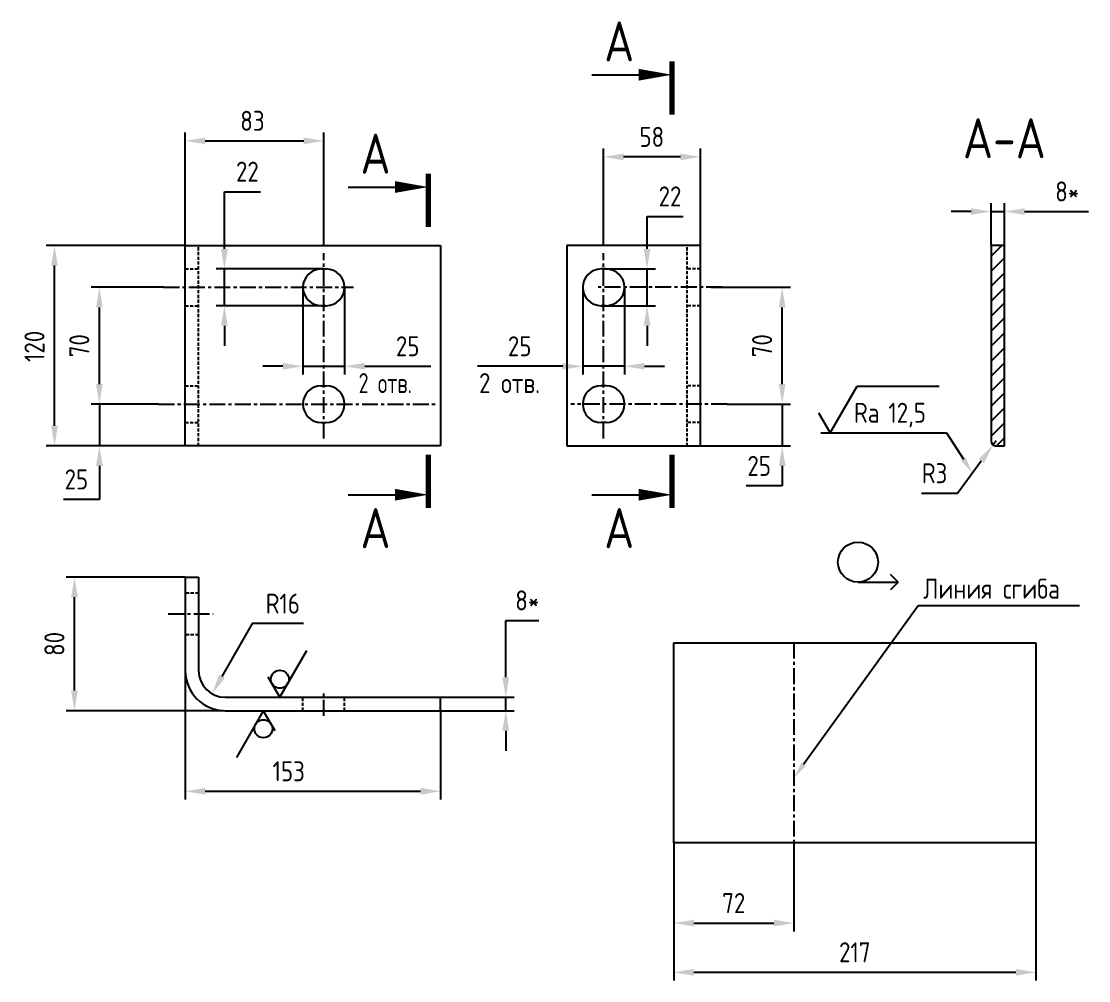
# Model space of a CAD drawing. Header units: millimetres. Extents: x 7465 to 10127, y 2427 to 3001.
# Drawn here: x 8593 to 9232, y 2427 to 3001 of the extents above; entities that cross this region are included whole.
import ezdxf
from ezdxf.enums import TextEntityAlignment as Align

# ---------------------------------------------------------------- set-up
doc = ezdxf.new("R2010")
doc.units = ezdxf.units.MM
doc.header["$LTSCALE"] = 0.3
doc.linetypes.add('CENTER', pattern=[50.8, 31.75, -6.35, 6.35, -6.35])
doc.linetypes.add('HIDDEN', pattern=[9.525, 6.35, -3.175])
for name, color, linetype in [('Cen', 5, 'CENTER'), ('Cont', 6, 'Continuous'), ('Dim', 7, 'Continuous'), ('Hide', 2, 'HIDDEN'), ('Text', 3, 'Continuous'), ('Textb', 6, 'Continuous')]:
    doc.layers.add(name, color=color, linetype=linetype)
doc.styles.add('Style1', font='romans.shx', dxfattribs={"width": 0.8})
doc.dimstyles.new('Lin_5$0', dxfattribs={"dimscale": 5, "dimtxt": 3, "dimasz": 3, "dimexe": 1.25, "dimexo": 0, "dimgap": 1.5, "dimtad": 1, "dimtoh": 1, "dimtxsty": 'Style1', "dimcen": 2.5, "dimclrt": 3, "dimadec": 0, "dimazin": 0, "dimtfac": 1, "dimtmove": 0, "dimatfit": 3, "dimldrblk": 'DOT', "dimfxl": 1, "dimarcsym": 0})
doc.dimstyles.new('Lin_5$4', dxfattribs={"dimscale": 5, "dimtxt": 3, "dimasz": 3, "dimexe": 1.25, "dimexo": 0, "dimgap": 1.5, "dimtad": 1, "dimtoh": 1, "dimtxsty": 'Style1', "dimcen": 2.5, "dimclrt": 3, "dimadec": 0, "dimazin": 0, "dimtfac": 1, "dimtmove": 0, "dimatfit": 3, "dimldrblk": 'DOT', "dimfxl": 1, "dimarcsym": 0})

# ---------------------------------------------------------------- blocks, each defined once
blk = doc.blocks.new('*D42')
at = {"layer": 'Defpoints', "color": 0, "transparency": 16777216}
for p in [(8612.58, 2867.11), (8690.89, 2867.11), (8690.89, 2747.11)]:
    blk.add_point(p, dxfattribs=at)
at = {"layer": 'Dim', "color": 0, "linetype": 'ByBlock', "lineweight": -2, "transparency": 16777216}
for p, q in [((8690.89, 2867.11), (8607.58, 2867.11)), ((8612.58, 2759.11), (8612.58, 2855.11)), ((8690.89, 2747.11), (8607.58, 2747.11))]:
    blk.add_line(p, q, dxfattribs=at)
at = {"layer": 'Dim', "color": 0, "transparency": 16777216}
for points in [[(8610.58, 2855.11), (8614.58, 2855.11), (8612.58, 2867.11)], [(8610.58, 2759.11), (8614.58, 2759.11), (8612.58, 2747.11)]]:
    blk.add_solid(points, dxfattribs=at)
at = {"layer": 'Dim', "color": 3, "transparency": 16777216, "insert": (8600.58, 2806.72), "char_height": 12, "attachment_point": 5, "rotation": 90, "style": 'Style1'}
blk.add_mtext('120', dxfattribs=at)
blk = doc.blocks.new('_Dot')
at = {"color": 0, "linetype": 'ByBlock', "lineweight": -2}
blk.add_line((-0.5, 0), (-1, 0), dxfattribs=at)
at = {"color": 0, "linetype": 'ByBlock', "const_width": 0.5}
blk.add_lwpolyline([(-0.25, 0, 1), (0.25, 0, 1)], format="xyb", close=True, dxfattribs=at)
blk = doc.blocks.new('*D43')
at = {"layer": 'Defpoints', "color": 0, "transparency": 16777216}
for p in [(8773.89, 2929.87), (8690.89, 2867.11), (8773.89, 2867.11)]:
    blk.add_point(p, dxfattribs=at)
at = {"layer": 'Dim', "color": 0, "linetype": 'ByBlock', "lineweight": -2, "transparency": 16777216}
for p, q in [((8690.89, 2867.11), (8690.89, 2934.87)), ((8702.89, 2929.87), (8761.89, 2929.87)), ((8773.89, 2867.11), (8773.89, 2934.87))]:
    blk.add_line(p, q, dxfattribs=at)
at = {"layer": 'Dim', "color": 0, "transparency": 16777216}
for points in [[(8702.89, 2931.87), (8702.89, 2927.87), (8690.89, 2929.87)], [(8761.89, 2931.87), (8761.89, 2927.87), (8773.89, 2929.87)]]:
    blk.add_solid(points, dxfattribs=at)
at = {"layer": 'Dim', "color": 3, "transparency": 16777216, "insert": (8731.15, 2941.87), "char_height": 12, "attachment_point": 5, "rotation": 360, "style": 'Style1'}
blk.add_mtext('83', dxfattribs=at)
blk = doc.blocks.new('*D44')
at = {"layer": 'Defpoints', "color": 0, "transparency": 16777216}
for p in [(8639.45, 2772.11), (8674.89, 2772.11), (8690.89, 2747.11)]:
    blk.add_point(p, dxfattribs=at)
at = {"layer": 'Dim', "color": 0, "linetype": 'ByBlock', "lineweight": -2, "transparency": 16777216}
for p, q in [((8639.45, 2784.11), (8639.45, 2796.11)), ((8674.89, 2772.11), (8634.45, 2772.11)), ((8639.45, 2772.11), (8639.45, 2747.11)), ((8690.89, 2747.11), (8634.45, 2747.11)), ((8639.45, 2735.11), (8639.45, 2715)), ((8639.45, 2715), (8617.91, 2715))]:
    blk.add_line(p, q, dxfattribs=at)
at = {"layer": 'Dim', "color": 0, "transparency": 16777216}
for points in [[(8637.45, 2784.11), (8641.45, 2784.11), (8639.45, 2772.11)], [(8637.45, 2735.11), (8641.45, 2735.11), (8639.45, 2747.11)]]:
    blk.add_solid(points, dxfattribs=at)
at = {"layer": 'Dim', "color": 3, "transparency": 16777216, "insert": (8625.68, 2727), "char_height": 12, "attachment_point": 5, "style": 'Style1'}
blk.add_mtext('25', dxfattribs=at)
blk = doc.blocks.new('*D45')
at = {"layer": 'Defpoints', "color": 0, "transparency": 16777216}
for p in [(8639.45, 2842.11), (8677.89, 2842.11), (8674.89, 2772.11)]:
    blk.add_point(p, dxfattribs=at)
at = {"layer": 'Dim', "color": 0, "linetype": 'ByBlock', "lineweight": -2, "transparency": 16777216}
for p, q in [((8677.89, 2842.11), (8634.45, 2842.11)), ((8639.45, 2784.11), (8639.45, 2830.11)), ((8674.89, 2772.11), (8634.45, 2772.11))]:
    blk.add_line(p, q, dxfattribs=at)
at = {"layer": 'Dim', "color": 0, "transparency": 16777216}
for points in [[(8637.45, 2830.11), (8641.45, 2830.11), (8639.45, 2842.11)], [(8637.45, 2784.11), (8641.45, 2784.11), (8639.45, 2772.11)]]:
    blk.add_solid(points, dxfattribs=at)
at = {"layer": 'Dim', "color": 3, "transparency": 16777216, "insert": (8627.45, 2807.11), "char_height": 12, "attachment_point": 5, "rotation": 90, "style": 'Style1'}
blk.add_mtext('70', dxfattribs=at)
blk = doc.blocks.new('*D46')
at = {"layer": 'Defpoints', "color": 0, "transparency": 16777216}
for p in [(8761.39, 2842.11), (8786.39, 2842.11), (8786.39, 2794.8)]:
    blk.add_point(p, dxfattribs=at)
at = {"layer": 'Dim', "color": 0, "linetype": 'ByBlock', "lineweight": -2, "transparency": 16777216}
for p, q in [((8761.39, 2842.11), (8761.39, 2789.8)), ((8786.39, 2842.11), (8786.39, 2789.8)), ((8749.39, 2794.8), (8737.39, 2794.8)), ((8761.39, 2794.8), (8786.39, 2794.8)), ((8798.39, 2794.8), (8837.93, 2794.8))]:
    blk.add_line(p, q, dxfattribs=at)
at = {"layer": 'Dim', "color": 0, "transparency": 16777216}
for points in [[(8749.39, 2796.8), (8749.39, 2792.8), (8761.39, 2794.8)], [(8798.39, 2796.8), (8798.39, 2792.8), (8786.39, 2794.8)]]:
    blk.add_solid(points, dxfattribs=at)
at = {"layer": 'Dim', "color": 3, "transparency": 16777216, "insert": (8824.16, 2806.8), "char_height": 12, "attachment_point": 5, "style": 'Style1'}
blk.add_mtext('25', dxfattribs=at)
blk = doc.blocks.new('*D47')
at = {"layer": 'Defpoints', "color": 0, "transparency": 16777216}
for p in [(8714.35, 2853.11), (8773.89, 2853.11), (8775.39, 2831.11)]:
    blk.add_point(p, dxfattribs=at)
at = {"layer": 'Dim', "color": 0, "linetype": 'ByBlock', "lineweight": -2, "transparency": 16777216}
for p, q in [((8714.35, 2865.11), (8714.35, 2899.42)), ((8714.35, 2899.42), (8735.89, 2899.42)), ((8773.89, 2853.11), (8709.35, 2853.11)), ((8714.35, 2831.11), (8714.35, 2853.11)), ((8775.39, 2831.11), (8709.35, 2831.11)), ((8714.35, 2819.11), (8714.35, 2807.11))]:
    blk.add_line(p, q, dxfattribs=at)
at = {"layer": 'Dim', "color": 0, "transparency": 16777216}
for points in [[(8712.35, 2865.11), (8716.35, 2865.11), (8714.35, 2853.11)], [(8712.35, 2819.11), (8716.35, 2819.11), (8714.35, 2831.11)]]:
    blk.add_solid(points, dxfattribs=at)
at = {"layer": 'Dim', "color": 3, "transparency": 16777216, "insert": (8728.12, 2911.42), "char_height": 12, "attachment_point": 5, "style": 'Style1'}
blk.add_mtext('22', dxfattribs=at)
blk = doc.blocks.new('*D48')
at = {"layer": 'Defpoints', "color": 0, "transparency": 16777216}
for p in [(8624.53, 2668.41), (8690.89, 2668.41), (8713.89, 2588.41)]:
    blk.add_point(p, dxfattribs=at)
at = {"layer": 'Dim', "color": 0, "linetype": 'ByBlock', "lineweight": -2, "transparency": 16777216}
for p, q in [((8690.89, 2668.41), (8619.53, 2668.41)), ((8624.53, 2600.41), (8624.53, 2656.41)), ((8713.89, 2588.41), (8619.53, 2588.41))]:
    blk.add_line(p, q, dxfattribs=at)
at = {"layer": 'Dim', "color": 0, "transparency": 16777216}
for points in [[(8622.53, 2656.41), (8626.53, 2656.41), (8624.53, 2668.41)], [(8622.53, 2600.41), (8626.53, 2600.41), (8624.53, 2588.41)]]:
    blk.add_solid(points, dxfattribs=at)
at = {"layer": 'Dim', "color": 3, "transparency": 16777216, "insert": (8612.53, 2628.41), "char_height": 12, "attachment_point": 5, "rotation": 90, "style": 'Style1'}
blk.add_mtext('80', dxfattribs=at)
blk = doc.blocks.new('*D49')
at = {"layer": 'Defpoints', "color": 0, "transparency": 16777216}
for p in [(8690.89, 2611.41), (8843.89, 2588.41), (8843.89, 2540.1)]:
    blk.add_point(p, dxfattribs=at)
at = {"layer": 'Dim', "color": 0, "linetype": 'ByBlock', "lineweight": -2, "transparency": 16777216}
for p, q in [((8690.89, 2611.41), (8690.89, 2535.1)), ((8843.89, 2588.41), (8843.89, 2535.1)), ((8702.89, 2540.1), (8831.89, 2540.1))]:
    blk.add_line(p, q, dxfattribs=at)
at = {"layer": 'Dim', "color": 0, "transparency": 16777216}
for points in [[(8702.89, 2542.1), (8702.89, 2538.1), (8690.89, 2540.1)], [(8831.89, 2542.1), (8831.89, 2538.1), (8843.89, 2540.1)]]:
    blk.add_solid(points, dxfattribs=at)
at = {"layer": 'Dim', "color": 3, "transparency": 16777216, "insert": (8752.89, 2552.1), "char_height": 12, "attachment_point": 5, "style": 'Style1'}
blk.add_mtext('153', dxfattribs=at)
blk = doc.blocks.new('*D50')
at = {"layer": 'Defpoints', "color": 0, "transparency": 16777216}
for p in [(8843.89, 2596.41), (8882.93, 2596.41), (8843.89, 2588.41)]:
    blk.add_point(p, dxfattribs=at)
at = {"layer": 'Dim', "color": 0, "linetype": 'ByBlock', "lineweight": -2, "transparency": 16777216}
for p, q in [((8882.93, 2608.41), (8882.93, 2642.48)), ((8882.93, 2642.48), (8902.64, 2642.48)), ((8843.89, 2596.41), (8887.93, 2596.41)), ((8882.93, 2588.41), (8882.93, 2596.41)), ((8843.89, 2588.41), (8887.93, 2588.41)), ((8882.93, 2576.41), (8882.93, 2564.41))]:
    blk.add_line(p, q, dxfattribs=at)
at = {"layer": 'Dim', "color": 0, "transparency": 16777216}
for points in [[(8880.93, 2608.41), (8884.93, 2608.41), (8882.93, 2596.41)], [(8880.93, 2576.41), (8884.93, 2576.41), (8882.93, 2588.41)]]:
    blk.add_solid(points, dxfattribs=at)
at = {"layer": 'Dim', "color": 3, "transparency": 16777216, "insert": (8895.79, 2654.48), "char_height": 12, "attachment_point": 5, "style": 'Style1'}
blk.add_mtext('8*', dxfattribs=at)
blk = doc.blocks.new('sherISO_09')
at = {"layer": 'Text'}
for q in [(4.04, 7), (-1.73, 3)]:
    blk.add_line((0, 0), q, dxfattribs=at)
blk.add_circle((0, 2.71), 1.35, dxfattribs=at)
blk = doc.blocks.new('*D51')
at = {"layer": 'Defpoints', "color": 0, "transparency": 16777216}
for p in [(8941.53, 2920.26), (8941.53, 2867.11), (8999.53, 2867.11)]:
    blk.add_point(p, dxfattribs=at)
at = {"layer": 'Dim', "color": 0, "linetype": 'ByBlock', "lineweight": -2, "transparency": 16777216}
for p, q in [((8941.53, 2867.11), (8941.53, 2925.26)), ((8999.53, 2867.11), (8999.53, 2925.26)), ((8987.53, 2920.26), (8953.53, 2920.26))]:
    blk.add_line(p, q, dxfattribs=at)
at = {"layer": 'Dim', "color": 0, "transparency": 16777216}
for points in [[(8953.53, 2922.26), (8953.53, 2918.26), (8941.53, 2920.26)], [(8987.53, 2922.26), (8987.53, 2918.26), (8999.53, 2920.26)]]:
    blk.add_solid(points, dxfattribs=at)
at = {"layer": 'Dim', "color": 3, "transparency": 16777216, "insert": (8970.41, 2932.26), "char_height": 12, "attachment_point": 5, "style": 'Style1'}
blk.add_mtext('58', dxfattribs=at)
blk = doc.blocks.new('*D52')
at = {"layer": 'Defpoints', "color": 0, "transparency": 16777216}
for p in [(8929.03, 2842.11), (8954.03, 2842.11), (8929.03, 2794.8)]:
    blk.add_point(p, dxfattribs=at)
at = {"layer": 'Dim', "color": 0, "linetype": 'ByBlock', "lineweight": -2, "transparency": 16777216}
for p, q in [((8929.03, 2842.11), (8929.03, 2789.8)), ((8954.03, 2842.11), (8954.03, 2789.8)), ((8917.03, 2794.8), (8877.49, 2794.8)), ((8954.03, 2794.8), (8929.03, 2794.8)), ((8966.03, 2794.8), (8978.03, 2794.8))]:
    blk.add_line(p, q, dxfattribs=at)
at = {"layer": 'Dim', "color": 0, "transparency": 16777216}
for points in [[(8917.03, 2796.8), (8917.03, 2792.8), (8929.03, 2794.8)], [(8966.03, 2796.8), (8966.03, 2792.8), (8954.03, 2794.8)]]:
    blk.add_solid(points, dxfattribs=at)
at = {"layer": 'Dim', "color": 3, "transparency": 16777216, "insert": (8891.26, 2806.8), "char_height": 12, "attachment_point": 5, "style": 'Style1'}
blk.add_mtext('25', dxfattribs=at)
blk = doc.blocks.new('*D53')
at = {"layer": 'Defpoints', "color": 0, "transparency": 16777216}
for p in [(8941.53, 2853.11), (8967.55, 2853.11), (8940.03, 2831.11)]:
    blk.add_point(p, dxfattribs=at)
at = {"layer": 'Dim', "color": 0, "linetype": 'ByBlock', "lineweight": -2, "transparency": 16777216}
for p, q in [((8967.55, 2865.11), (8967.55, 2884.59)), ((8967.55, 2884.59), (8989.1, 2884.59)), ((8941.53, 2853.11), (8972.55, 2853.11)), ((8967.55, 2831.11), (8967.55, 2853.11)), ((8940.03, 2831.11), (8972.55, 2831.11)), ((8967.55, 2819.11), (8967.55, 2807.11))]:
    blk.add_line(p, q, dxfattribs=at)
at = {"layer": 'Dim', "color": 0, "transparency": 16777216}
for points in [[(8965.55, 2865.11), (8969.55, 2865.11), (8967.55, 2853.11)], [(8965.55, 2819.11), (8969.55, 2819.11), (8967.55, 2831.11)]]:
    blk.add_solid(points, dxfattribs=at)
at = {"layer": 'Dim', "color": 3, "transparency": 16777216, "insert": (8981.32, 2896.59), "char_height": 12, "attachment_point": 5, "style": 'Style1'}
blk.add_mtext('22', dxfattribs=at)
blk = doc.blocks.new('*D54')
at = {"layer": 'Defpoints', "color": 0, "transparency": 16777216}
for p in [(9015.53, 2772.11), (8999.53, 2747.11), (9048.51, 2747.11)]:
    blk.add_point(p, dxfattribs=at)
at = {"layer": 'Dim', "color": 0, "linetype": 'ByBlock', "lineweight": -2, "transparency": 16777216}
for p, q in [((9048.51, 2784.11), (9048.51, 2796.11)), ((9015.53, 2772.11), (9053.51, 2772.11)), ((9048.51, 2772.11), (9048.51, 2747.11)), ((8999.53, 2747.11), (9053.51, 2747.11)), ((9048.51, 2735.11), (9048.51, 2723.11)), ((9048.51, 2723.11), (9026.97, 2723.11))]:
    blk.add_line(p, q, dxfattribs=at)
at = {"layer": 'Dim', "color": 0, "transparency": 16777216}
for points in [[(9046.51, 2784.11), (9050.51, 2784.11), (9048.51, 2772.11)], [(9046.51, 2735.11), (9050.51, 2735.11), (9048.51, 2747.11)]]:
    blk.add_solid(points, dxfattribs=at)
at = {"layer": 'Dim', "color": 3, "transparency": 16777216, "insert": (9034.74, 2735.11), "char_height": 12, "attachment_point": 5, "style": 'Style1'}
blk.add_mtext('25', dxfattribs=at)
blk = doc.blocks.new('*D55')
at = {"layer": 'Defpoints', "color": 0, "transparency": 16777216}
for p in [(9006.05, 2842.11), (9048.51, 2842.11), (9015.53, 2772.11)]:
    blk.add_point(p, dxfattribs=at)
at = {"layer": 'Dim', "color": 0, "linetype": 'ByBlock', "lineweight": -2, "transparency": 16777216}
for p, q in [((9006.05, 2842.11), (9053.51, 2842.11)), ((9048.51, 2784.11), (9048.51, 2830.11)), ((9015.53, 2772.11), (9053.51, 2772.11))]:
    blk.add_line(p, q, dxfattribs=at)
at = {"layer": 'Dim', "color": 0, "transparency": 16777216}
for points in [[(9046.51, 2830.11), (9050.51, 2830.11), (9048.51, 2842.11)], [(9046.51, 2784.11), (9050.51, 2784.11), (9048.51, 2772.11)]]:
    blk.add_solid(points, dxfattribs=at)
at = {"layer": 'Dim', "color": 3, "transparency": 16777216, "insert": (9036.51, 2807.11), "char_height": 12, "attachment_point": 5, "rotation": 90, "style": 'Style1'}
blk.add_mtext('70', dxfattribs=at)
blk = doc.blocks.new('razrez01')
at = {"layer": 'Text', "const_width": 0.8}
blk.add_lwpolyline([(0, 2), (0, -6)], dxfattribs=at)
at = {"layer": 'Text'}
blk.add_lwpolyline([(-12, 0), (-5, 0)], dxfattribs=at)
blk.add_lwpolyline([(0, 0, 0, 1.76, 0), (-5, 0, 1.76, 1.76, 0)], format="xyseb", dxfattribs=at)
at = {"layer": 'Textb', "style": 'Style1', "width": 0.8}
blk.add_attdef('A', (-10.16, 2), '', height=6, dxfattribs=at)
blk = doc.blocks.new('razrez02')
at = {"layer": 'Text', "const_width": 0.8}
blk.add_lwpolyline([(0, 6), (0, -2)], dxfattribs=at)
at = {"layer": 'Text'}
blk.add_lwpolyline([(-12, 0), (-5, 0)], dxfattribs=at)
blk.add_lwpolyline([(0, 0, 0, 1.76, 0), (-5, 0, 1.76, 1.76, 0)], format="xyseb", dxfattribs=at)
at = {"layer": 'Textb', "style": 'Style1', "width": 0.8}
blk.add_attdef('А', (-10.16, -8), '', height=6, dxfattribs=at)
blk = doc.blocks.new('*D58')
at = {"layer": 'Defpoints', "color": 0, "transparency": 16777216}
for p in [(9176.71, 2750.11), (9174.93, 2747.69)]:
    blk.add_point(p, dxfattribs=at)
at = {"layer": 'Dim', "color": 0, "linetype": 'ByBlock', "lineweight": -2, "transparency": 16777216}
for p, q in [((9176.71, 2750.11), (9174.93, 2747.69)), ((9153.58, 2718.7), (9167.81, 2738.03)), ((9132.04, 2718.7), (9153.58, 2718.7))]:
    blk.add_line(p, q, dxfattribs=at)
blk.add_arc((9176.71, 2750.11), 3, 233.62927, 270, dxfattribs=at)
at = {"layer": 'Dim', "color": 0, "transparency": 16777216}
blk.add_solid([(9166.2, 2739.21), (9169.42, 2736.84), (9174.93, 2747.69)], dxfattribs=at)
at = {"layer": 'Dim', "color": 3, "transparency": 16777216, "insert": (9139.81, 2730.7), "char_height": 12, "attachment_point": 5, "style": 'Style1'}
blk.add_mtext('R3', dxfattribs=at)
blk = doc.blocks.new('*S64')
at = {"layer": 'Dim'}
for p, q in [((9071.59, 2754.93), (9146.89, 2754.93)), ((9146.89, 2754.93), (9157.05, 2739.18))]:
    blk.add_line(p, q, dxfattribs=at)
at = {"layer": 'Dim', "linetype": 'Continuous'}
blk.add_trace([(9155.65, 2738.28), (9158.45, 2740.08), (9162.47, 2730.78)], dxfattribs=at)
blk = doc.blocks.new('sherISO_01')
at = {"layer": 'Text'}
blk.add_line((4.04, 7), (16.36, 7), dxfattribs=at)
blk.add_lwpolyline([(-1.73, 3), (0, 0), (4.04, 7)], dxfattribs=at)
at = {"layer": 'Text', "style": 'Style1', "width": 0.8}
blk.add_text('Ra', height=3, dxfattribs=at).set_placement((3.58, 1.5))
blk.add_attdef('12,5', (8.73, 1.5), '', height=3, dxfattribs=at)
blk = doc.blocks.new('ZNAK02')
at = {"layer": 'Textb', "style": 'Style1', "width": 0.8}
blk.add_attdef('А-А', text='', height=6, dxfattribs=at).set_placement((13.92, -0.06), align=Align.RIGHT)
blk.add_attdef('SC(1)', (14.94, -0.06), '', height=5, dxfattribs=at)
blk = doc.blocks.new('ZNAK09')
at = {"layer": 'Cont'}
for p, q in [((8.51, 0.22), (14.53, 0.22)), ((14.53, 0.22), (13.4, 1.35)), ((14.53, 0.22), (13.4, -0.91))]:
    blk.add_line(p, q, dxfattribs=at)
blk.add_circle((8.51, 3.22), 3, dxfattribs=at)
at = {"layer": 'Textb', "style": 'Style1', "width": 0.8}
blk.add_attdef('А', text='', height=6, dxfattribs=at).set_placement((3.83, 0.22), align=Align.RIGHT)
blk = doc.blocks.new('*D60')
at = {"layer": 'Defpoints', "color": 0, "transparency": 16777216}
for p in [(8983.52, 2509.12), (9055.52, 2509.12), (9055.52, 2461.12)]:
    blk.add_point(p, dxfattribs=at)
at = {"layer": 'Dim', "color": 0, "linetype": 'ByBlock', "lineweight": -2, "transparency": 16777216}
for p, q in [((8983.52, 2509.12), (8983.52, 2456.12)), ((9055.52, 2509.12), (9055.52, 2456.12)), ((8995.52, 2461.12), (9043.52, 2461.12))]:
    blk.add_line(p, q, dxfattribs=at)
at = {"layer": 'Dim', "color": 0, "transparency": 16777216}
for points in [[(8995.52, 2463.12), (8995.52, 2459.12), (8983.52, 2461.12)], [(9043.52, 2463.12), (9043.52, 2459.12), (9055.52, 2461.12)]]:
    blk.add_solid(points, dxfattribs=at)
at = {"layer": 'Dim', "color": 3, "transparency": 16777216, "insert": (9019.52, 2473.12), "char_height": 12, "attachment_point": 5, "style": 'Style1'}
blk.add_mtext('72', dxfattribs=at)
blk = doc.blocks.new('*D61')
at = {"layer": 'Defpoints', "color": 0, "transparency": 16777216}
for p in [(8983.52, 2509.12), (9200.52, 2509.12), (9200.52, 2431.62)]:
    blk.add_point(p, dxfattribs=at)
at = {"layer": 'Dim', "color": 0, "linetype": 'ByBlock', "lineweight": -2, "transparency": 16777216}
for p, q in [((8983.52, 2509.12), (8983.52, 2426.62)), ((9200.52, 2509.12), (9200.52, 2426.62)), ((8995.52, 2431.62), (9188.52, 2431.62))]:
    blk.add_line(p, q, dxfattribs=at)
at = {"layer": 'Dim', "color": 0, "transparency": 16777216}
for points in [[(8995.52, 2433.62), (8995.52, 2429.62), (8983.52, 2431.62)], [(9188.52, 2433.62), (9188.52, 2429.62), (9200.52, 2431.62)]]:
    blk.add_solid(points, dxfattribs=at)
at = {"layer": 'Dim', "color": 3, "transparency": 16777216, "insert": (9092.02, 2443.62), "char_height": 12, "attachment_point": 5, "style": 'Style1'}
blk.add_mtext('217', dxfattribs=at)
blk = doc.blocks.new('*S65')
at = {"layer": 'Dim'}
for p, q in [((9129.93, 2651.2), (9061.37, 2556.17)), ((9139.48, 2651.2), (9129.93, 2651.2)), ((9226.58, 2651.2), (9139.48, 2651.2))]:
    blk.add_line(p, q, dxfattribs=at)
at = {"layer": 'Dim', "linetype": 'Continuous'}
blk.add_trace([(9060.02, 2557.15), (9062.72, 2555.2), (9055.52, 2548.06)], dxfattribs=at)
blk = doc.blocks.new('*D62')
at = {"layer": 'Defpoints', "color": 0, "transparency": 16777216}
for p in [(8714.89, 2612.41), (8706.94, 2598.52)]:
    blk.add_point(p, dxfattribs=at)
at = {"layer": 'Dim', "color": 0, "linetype": 'ByBlock', "lineweight": -2, "transparency": 16777216}
for p, q in [((8731, 2640.56), (8712.9, 2608.94)), ((8761.69, 2640.56), (8731, 2640.56))]:
    blk.add_line(p, q, dxfattribs=at)
at = {"layer": 'Dim', "color": 0, "transparency": 16777216}
blk.add_solid([(8711.17, 2609.93), (8714.64, 2607.94), (8706.94, 2598.52)], dxfattribs=at)
at = {"layer": 'Dim', "color": 3, "transparency": 16777216, "insert": (8749.34, 2652.56), "char_height": 12, "attachment_point": 5, "style": 'Style1'}
blk.add_mtext('R16', dxfattribs=at)
blk = doc.blocks.new('*D63')
at = {"layer": 'Defpoints', "color": 0, "transparency": 16777216}
for p in [(9181.71, 2887.53), (9173.71, 2867.11), (9181.71, 2867.11)]:
    blk.add_point(p, dxfattribs=at)
at = {"layer": 'Dim', "color": 0, "linetype": 'ByBlock', "lineweight": -2, "transparency": 16777216}
for p, q in [((9173.71, 2867.11), (9173.71, 2892.53)), ((9181.71, 2867.11), (9181.71, 2892.53)), ((9161.71, 2887.53), (9149.71, 2887.53)), ((9173.71, 2887.53), (9181.71, 2887.53)), ((9193.71, 2887.53), (9232.12, 2887.53))]:
    blk.add_line(p, q, dxfattribs=at)
at = {"layer": 'Dim', "color": 0, "transparency": 16777216}
for points in [[(9161.71, 2889.53), (9161.71, 2885.53), (9173.71, 2887.53)], [(9193.71, 2889.53), (9193.71, 2885.53), (9181.71, 2887.53)]]:
    blk.add_solid(points, dxfattribs=at)
at = {"layer": 'Dim', "color": 3, "transparency": 16777216, "insert": (9219.26, 2899.53), "char_height": 12, "attachment_point": 5, "style": 'Style1'}
blk.add_mtext('8*', dxfattribs=at)

msp = doc.modelspace()

# ---------------------------------------------------------------- hatches: boundary and pattern name
at = {"layer": 'Hide'}
h = msp.add_hatch(dxfattribs=at)
h.set_pattern_fill('ANSI31', color=256, scale=2)
h.set_pattern_definition([(45, (8.848, 0), (-4.490128, 4.490128), [])])
h.paths.add_polyline_path([(9181.706, 2867.105), (9173.706, 2867.105), (9173.706, 2750.105, 0.4142136), (9176.706, 2747.105), (9181.706, 2747.105)])

# ---------------------------------------------------------------- linework, layer by layer
at = {"layer": 'Cen'}
for p, q in [((8773.891, 2751.605), (8773.891, 2862.605)), ((8941.528, 2751.605), (8941.528, 2862.605)), ((8677.891, 2842.105), (8791.767, 2842.105)), ((9012.528, 2842.105), (8938.301, 2842.105)), ((8674.891, 2772.105), (8841.425, 2772.105)), ((9015.528, 2772.105), (8921.994, 2772.105)), ((8680.751, 2646.409), (8707.679, 2646.409)), ((9055.52, 2629.119), (9055.52, 2509.119)), ((8773.891, 2585.409), (8773.891, 2599.409))]:
    msp.add_line(p, q, dxfattribs=at)
at = {"layer": 'Cont'}
for p, q in [((8690.891, 2747.105), (8690.891, 2867.105)), ((8690.891, 2867.105), (8843.891, 2867.105)), ((8843.891, 2867.105), (8843.891, 2747.105)), ((8999.528, 2867.105), (8919.528, 2867.105)), ((8919.528, 2867.105), (8919.528, 2747.105)), ((8999.528, 2747.105), (8999.528, 2867.105)), ((9181.706, 2867.105), (9173.706, 2867.105)), ((9173.706, 2867.105), (9173.706, 2750.105)), ((9181.706, 2747.105), (9181.706, 2867.105)), ((8772.391, 2853.105), (8775.391, 2853.105)), ((8943.028, 2853.105), (8940.028, 2853.105)), ((8772.391, 2831.105), (8775.391, 2831.105)), ((8943.028, 2831.105), (8940.028, 2831.105)), ((8772.391, 2783.105), (8775.391, 2783.105)), ((8943.028, 2783.105), (8940.028, 2783.105)), ((8772.391, 2761.105), (8775.391, 2761.105)), ((8943.028, 2761.105), (8940.028, 2761.105)), ((8843.891, 2747.105), (8690.891, 2747.105)), ((8919.528, 2747.105), (8999.528, 2747.105)), ((9176.706, 2747.105), (9181.706, 2747.105)), ((8690.891, 2668.409), (8690.891, 2612.409)), ((8690.891, 2668.409), (8698.891, 2668.409)), ((8698.891, 2668.409), (8698.891, 2612.409)), ((8983.52, 2629.119), (9200.52, 2629.119)), ((8983.52, 2509.119), (8983.52, 2629.119)), ((9200.52, 2629.119), (9200.52, 2509.119)), ((8714.891, 2596.409), (8843.891, 2596.409)), ((8843.891, 2588.409), (8843.891, 2596.409)), ((8714.891, 2588.409), (8843.891, 2588.409)), ((9200.52, 2509.119), (8983.52, 2509.119))]:
    msp.add_line(p, q, dxfattribs=at)
for centre, radius, start, end in [((8772.391, 2842.105), 11, 90, 270), ((8775.391, 2842.105), 11, 270, 90), ((8940.028, 2842.105), 11, 90, 270), ((8943.028, 2842.105), 11, 270, 90), ((8772.391, 2772.105), 11, 90, 270), ((8775.391, 2772.105), 11, 270, 90), ((8940.028, 2772.105), 11, 90, 270), ((8943.028, 2772.105), 11, 270, 90), ((9176.706, 2750.105), 3, 180, 270), ((8714.891, 2612.409), 24, 180, 270), ((8714.891, 2612.409), 16, 180, 270)]:
    msp.add_arc(centre, radius, start, end, dxfattribs=at)
at = {"layer": 'Dim'}
msp.add_line((8917.028, 2794.803), (8865.924, 2794.803), dxfattribs=at)
at = {"layer": 'Hide'}
for p, q in [((8698.891, 2747.105), (8698.891, 2867.105)), ((8991.528, 2747.105), (8991.528, 2867.105)), ((8690.891, 2853.105), (8698.891, 2853.105)), ((8999.528, 2853.105), (8991.528, 2853.105)), ((8690.891, 2831.105), (8698.891, 2831.105)), ((8999.528, 2831.105), (8991.528, 2831.105)), ((8690.891, 2783.105), (8698.891, 2783.105)), ((8999.528, 2783.105), (8991.528, 2783.105)), ((8690.891, 2761.105), (8698.891, 2761.105)), ((8999.528, 2761.105), (8991.528, 2761.105)), ((8698.891, 2658.909), (8690.891, 2658.909)), ((8698.891, 2633.909), (8690.891, 2633.909)), ((8761.391, 2588.409), (8761.391, 2596.409)), ((8786.391, 2588.409), (8786.391, 2596.409))]:
    msp.add_line(p, q, dxfattribs=at)

# ---------------------------------------------------------------- block references
at = {"xscale": 4, "yscale": 4, "zscale": 4}
msp.add_blockref('sherISO_09', (8747.574, 2596.409), dxfattribs=at)
at = {"xscale": 4, "yscale": 4, "zscale": 4, "rotation": 180.2642769852104}
msp.add_blockref('sherISO_09', (8737.662, 2588.409), dxfattribs=at)
at = {"layer": 'Cen', "xscale": 4, "yscale": 4, "zscale": 4}
msp.add_blockref('ZNAK09', (9059.903, 2664.539), dxfattribs=at)
at = {"layer": 'Cont'}
ref = msp.add_blockref('ZNAK02', (9150.754, 2919.692), dxfattribs=dict(at, xscale=4, yscale=4, zscale=4))
ref.add_attrib('А-А', 'А-А', dxfattribs={"layer": 'Textb', "height": 24, "style": 'Style1', "width": 0.8}).set_placement((9206.449, 2919.457), align=Align.RIGHT)
at = {"layer": 'Cont', "xscale": 4, "yscale": 4, "zscale": 4}
msp.add_blockref('sherISO_01', (9077.199, 2754.931), dxfattribs=at).add_auto_attribs({'12,5': '12,5'})
at = {"layer": 'Dim', "xscale": 4, "yscale": 4, "zscale": 4}
for name, p, values in [('razrez01', (8982.52, 2969.497), {'A': 'А'}), ('razrez01', (8836.532, 2902.212), {'A': 'А'}), ('razrez02', (8836.532, 2717.809), {'А': 'А'}), ('razrez02', (8982.52, 2717.809), {'А': 'А'})]:
    msp.add_blockref(name, p, dxfattribs=at).add_auto_attribs(values)
at = {"layer": 'Dim'}
for name in ['*S64', '*S65']:
    msp.add_blockref(name, (0, 0), dxfattribs=at)

# ---------------------------------------------------------------- texts
at = {"layer": 'Text', "style": 'Style1'}
for s, width, p in [('2 отв. ', 0.7, (8794.76, 2778.697)), ('2 отв. ', 0.8, (8866.93, 2778.697)), ('Линия сгиба', 0.8, (9132.997, 2655.526))]:
    msp.add_text(s, height=12, dxfattribs=dict(at, width=width)).set_placement(p)

# ---------------------------------------------------------------- dimensions: what is measured, and where the dimension line sits
at = {"layer": 'Dim'}
for base, p1, p2, angle, picture, middle in [((8773.891, 2929.866), (8690.891, 2867.105), (8773.891, 2867.105), 180, '*D43', (8731.155, 2929.866)), ((8941.528, 2920.263), (8999.528, 2867.105), (8941.528, 2867.105), 0, '*D51', (8970.406, 2920.263)), ((8714.347, 2853.105), (8775.391, 2831.105), (8773.891, 2853.105), 90, '*D47', (8728.119, 2899.419)), ((8967.553, 2853.105), (8940.028, 2831.105), (8941.528, 2853.105), 90, '*D53', (8981.325, 2884.588)), ((8612.583, 2867.105), (8690.891, 2747.105), (8690.891, 2867.105), 90, '*D42', (8612.583, 2806.717)), ((8639.449, 2842.105), (8674.891, 2772.105), (8677.891, 2842.105), 90, '*D45', (8639.449, 2807.105)), ((8786.391, 2794.803), (8761.391, 2842.105), (8786.391, 2842.105), 180, '*D46', (8824.162, 2794.803)), ((8929.028, 2794.803), (8954.028, 2842.105), (8929.028, 2842.105), 0, '*D52', (8891.257, 2794.803)), ((8639.449, 2772.105), (8690.891, 2747.105), (8674.891, 2772.105), 90, '*D44', (8625.678, 2714.995)), ((8624.529, 2668.409), (8713.891, 2588.409), (8690.891, 2668.409), 90, '*D48', (8624.529, 2628.409)), ((8843.891, 2540.1), (8690.891, 2611.409), (8843.891, 2588.409), 180, '*D49', (8752.891, 2540.1))]:
    dim = msp.add_linear_dim(base=base, p1=p1, p2=p2, angle=angle, dimstyle='Lin_5$0', override={"dimscale": 4, "dimarcsym": 1}, dxfattribs=at)
    dim.commit()
    dim.dimension.update_dxf_attribs({"geometry": picture, "text_midpoint": middle, "dimtype": 160})
dim = msp.add_linear_dim(base=(9181.706, 2887.531), p1=(9173.706, 2867.105), p2=(9181.706, 2867.105), text='<>*', dimstyle='Lin_5$0', override={"dimscale": 4, "dimarcsym": 1}, dxfattribs=at)
dim.commit()
dim.dimension.update_dxf_attribs({"geometry": '*D63', "text_midpoint": (9219.264, 2887.531), "dimtype": 160})
for base, p1, p2, angle, override, picture, middle in [((9048.511, 2842.105), (9015.528, 2772.105), (9006.046, 2842.105), 90, {"dimscale": 4, "dimarcsym": 1}, '*D55', (9036.511, 2807.105)), ((9048.511, 2747.105), (9015.528, 2772.105), (8999.528, 2747.105), 90, {"dimscale": 4, "dimarcsym": 1}, '*D54', (9034.74, 2735.105)), ((9055.52, 2461.119), (8983.52, 2509.119), (9055.52, 2509.119), 0, {"dimscale": 4, "dimpost": '', "dimarcsym": 1}, '*D60', (9019.52, 2473.119)), ((9200.52, 2431.618), (8983.52, 2509.119), (9200.52, 2509.119), 0, {"dimscale": 4, "dimarcsym": 1}, '*D61', (9092.02, 2443.618))]:
    dim = msp.add_linear_dim(base=base, p1=p1, p2=p2, angle=angle, dimstyle='Lin_5$0', override=override, dxfattribs=at)
    dim.commit()
    dim.dimension.update_dxf_attribs({"geometry": picture, "text_midpoint": middle})
dim = msp.add_radius_dim(center=(9176.706, 2750.105), mpoint=(9174.927, 2747.69), dimstyle='Lin_5$4', override={"dimscale": 4, "dimpost": '', "dimarcsym": 1}, dxfattribs=at)
dim.commit()
dim.dimension.update_dxf_attribs({"geometry": '*D58', "text_midpoint": (9139.808, 2730.703)})
dim = msp.add_radius_dim(center=(8714.891, 2612.409), mpoint=(8706.943, 2598.522), dimstyle='Lin_5$4', override={"dimscale": 4, "dimarcsym": 1}, dxfattribs=at)
dim.commit()
dim.dimension.update_dxf_attribs({"geometry": '*D62', "text_midpoint": (8749.345, 2640.561), "dimtype": 164})
dim = msp.add_linear_dim(base=(8882.93, 2596.409), p1=(8843.891, 2588.409), p2=(8843.891, 2596.409), angle=90, text='<>*', dimstyle='Lin_5$0', override={"dimscale": 4, "dimarcsym": 1}, dxfattribs=at)
dim.commit()
dim.dimension.update_dxf_attribs({"geometry": '*D50', "text_midpoint": (8895.787, 2642.48), "dimtype": 160})

doc.saveas('drawing.dxf')
